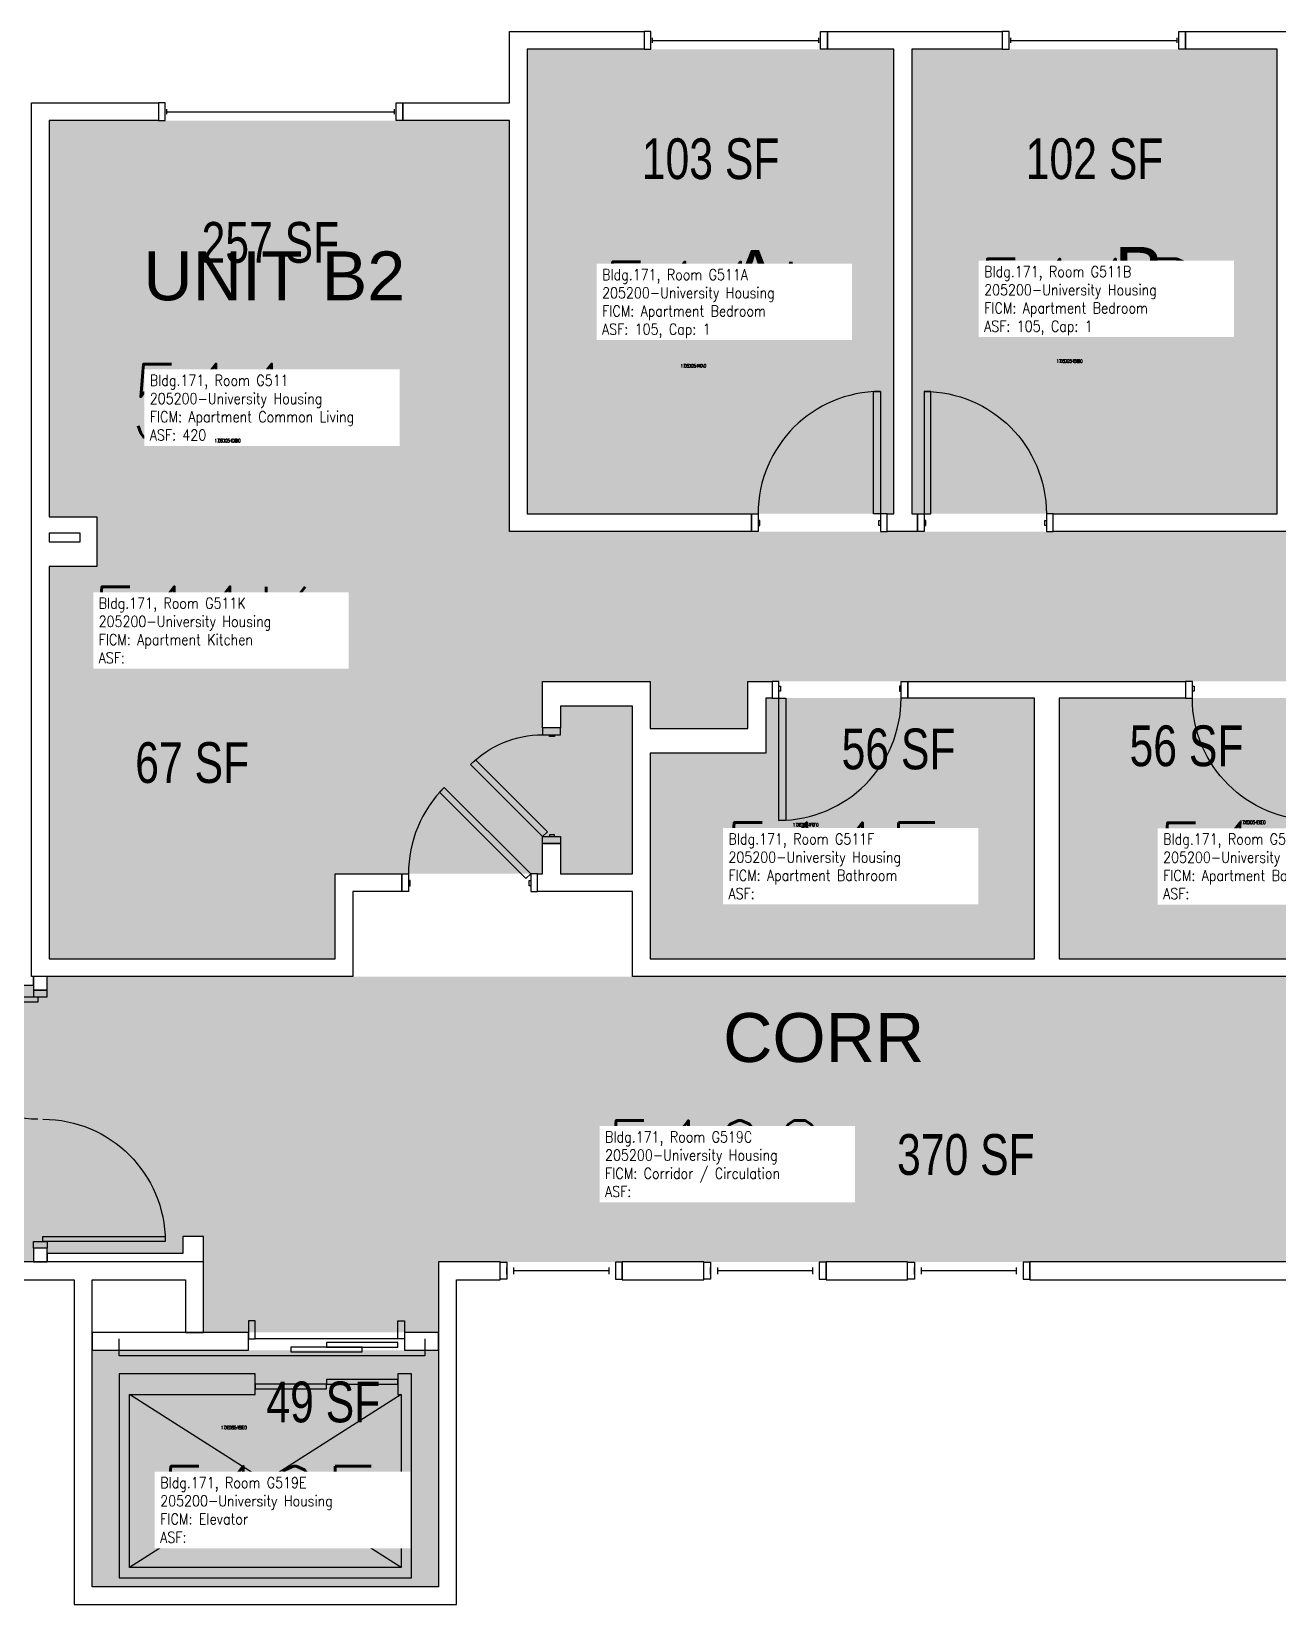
# Model space of a CAD drawing. Header units: inches. Extents: x 1062 to 4030, y -1482 to 1605.
# Drawn here: x 1777.6 to 2144.9, y 1142.3 to 1605.4 of the extents above; entities that cross this region are included whole.
import ezdxf
from ezdxf.enums import TextEntityAlignment as Align

# ---------------------------------------------------------------- set-up
doc = ezdxf.new("R2010")
doc.units = ezdxf.units.IN
doc.header["$LTSCALE"] = 192
doc.header["$MEASUREMENT"] = 0
for name, color, linetype in [('A-AREA-IDEN', 1, 'Continuous'), ('A-DOOR', 2, 'Continuous'), ('A-GLAZ', 1, 'Continuous'), ('A-IDEN-RNUM', 7, 'Continuous'), ('A-IDEN-SNUM', 4, 'Continuous'), ('A-IDEN-VNUM', 4, 'Continuous'), ('A-ROOM', 1, 'Continuous'), ('A-WALL', 5, 'Continuous'), ('AREA-TEXT', 3, 'Continuous'), ('Rooms-Category-Color', 7, 'Continuous'), ('Rooms-College-Color', 7, 'Continuous'), ('Rooms-Department-Color', 7, 'Continuous'), ('Rooms-Division-Color', 7, 'Continuous'), ('Rooms-Information', 7, 'Continuous')]:
    doc.layers.add(name, color=color, linetype=linetype)
doc.styles.add('AREA', font='arial.ttf', dxfattribs={"width": 0.75, "height": 12})
doc.styles.add('Dimstyle', font='arial.ttf')
doc.styles.add('ROOMSNUMBER', font='txt.shx', dxfattribs={"height": 0.03})
doc.styles.add('ROOMVNUMBER', font='simplex.shx', dxfattribs={"width": 0.85})
doc.styles.get("Standard").update_dxf_attribs({"font": 'arial.ttf'})

msp = doc.modelspace()

# ---------------------------------------------------------------- hatches: boundary and pattern name
h = msp.add_hatch()
h.set_pattern_fill('ANSI31', color=256, style=0)
h.set_pattern_definition([(135, (2381.84473, 1978.21835), (0.088388348, 0.088388348), [])])
h.paths.add_polyline_path([(2050.37, 1394.27), (1991.64, 1394.27), (1991.64, 1385.06), (2050.37, 1385.06)], flags=9)
at = {"layer": 'Rooms-Category-Color', "true_color": 0x728ef3}
for points in [[(2031.61, 1600.13), (1923.61, 1600.13), (1923.61, 1463.38), (2031.61, 1463.38), (2031.6, 1599.68)], [(2144.49, 1600.13), (2036.86, 1600.13), (2036.85, 1463.39), (2144.49, 1463.38), (2144.48, 1599.68)], [(1782.87, 1579.13), (1918.37, 1579.13), (1918.37, 1458.13), (2193.37, 1458.13), (2193.37, 1400.13), (2164.62, 1400.13), (2164.62, 1414), (1988.59, 1414), (1988.59, 1400.13), (1959.84, 1400.13), (1959.84, 1414), (1928.14, 1414), (1928.14, 1400.38), (1933.39, 1400.38), (1933.39, 1406.75), (1954.59, 1406.75), (1954.59, 1357.38), (1933.39, 1357.38), (1933.39, 1366.38), (1928.14, 1366.38), (1928.14, 1357.38), (1867.01, 1357.38), (1867.01, 1447.88), (1796.87, 1447.88), (1796.87, 1462.5), (1782.87, 1462.5)], [(1782.87, 1447.88), (1782.87, 1332.38), (1867.01, 1332.38), (1867.01, 1447.88)], [(2072.96, 1332.38), (1959.83, 1332.38), (1959.83, 1392.88), (1993.83, 1392.88), (1993.83, 1409.12), (2072.97, 1409.12)], [(2159.35, 1409.12), (2080.22, 1409.12), (2080.22, 1332.38), (2193.35, 1332.38), (2193.36, 1392.88), (2159.36, 1392.88)]]:
    msp.add_hatch(color=171, dxfattribs=at).paths.add_polyline_path(points)
at = {"layer": 'Rooms-Category-Color', "true_color": 0xadadad}
for points in [[(2373.33, 1275.37), (2369.79, 1278.9), (2351.87, 1296.82), (2321.57, 1327.13), (2031.61, 1327.13), (1782.24, 1327.13), (1782.24, 1323.13), (1778.24, 1323.13), (1778.24, 1324.63), (1738.24, 1324.63), (1738.24, 1319.62), (1732.24, 1319.62), (1732.24, 1243.02), (1763.74, 1242.96), (1778.24, 1243.12), (1778.24, 1247.13), (1782.24, 1247.13), (1782.24, 1245.63), (1822.24, 1245.63), (1822.24, 1250.63), (1828.24, 1250.63), (1828.24, 1222.38), (1897.49, 1222.38), (1897.49, 1243.12), (2320.71, 1243.12), (2327.36, 1236.48), (2330.9, 1232.94)], [(1795.49, 1147.5), (1897.49, 1147.5), (1897.49, 1217.13), (1795.49, 1217.13)]]:
    msp.add_hatch(color=253, dxfattribs=at).paths.add_polyline_path(points)
at = {"layer": 'Rooms-College-Color', "true_color": 0xadadad}
for points in [[(2031.61, 1600.13), (1923.61, 1600.13), (1923.61, 1463.38), (2031.61, 1463.38), (2031.6, 1599.68)], [(2144.49, 1600.13), (2036.86, 1600.13), (2036.85, 1463.39), (2144.49, 1463.38), (2144.48, 1599.68)], [(1782.87, 1579.13), (1918.37, 1579.13), (1918.37, 1458.13), (2193.37, 1458.13), (2193.37, 1400.13), (2164.62, 1400.13), (2164.62, 1414), (1988.59, 1414), (1988.59, 1400.13), (1959.84, 1400.13), (1959.84, 1414), (1928.14, 1414), (1928.14, 1400.38), (1933.39, 1400.38), (1933.39, 1406.75), (1954.59, 1406.75), (1954.59, 1357.38), (1933.39, 1357.38), (1933.39, 1366.38), (1928.14, 1366.38), (1928.14, 1357.38), (1867.01, 1357.38), (1867.01, 1447.88), (1796.87, 1447.88), (1796.87, 1462.5), (1782.87, 1462.5)], [(1782.87, 1447.88), (1782.87, 1332.38), (1867.01, 1332.38), (1867.01, 1447.88)], [(2072.96, 1332.38), (1959.83, 1332.38), (1959.83, 1392.88), (1993.83, 1392.88), (1993.83, 1409.12), (2072.97, 1409.12)], [(2159.35, 1409.12), (2080.22, 1409.12), (2080.22, 1332.38), (2193.35, 1332.38), (2193.36, 1392.88), (2159.36, 1392.88)], [(2373.33, 1275.37), (2369.79, 1278.9), (2351.87, 1296.82), (2321.57, 1327.13), (2031.61, 1327.13), (1782.24, 1327.13), (1782.24, 1323.13), (1778.24, 1323.13), (1778.24, 1324.63), (1738.24, 1324.63), (1738.24, 1319.62), (1732.24, 1319.62), (1732.24, 1243.02), (1763.74, 1242.96), (1778.24, 1243.12), (1778.24, 1247.13), (1782.24, 1247.13), (1782.24, 1245.63), (1822.24, 1245.63), (1822.24, 1250.63), (1828.24, 1250.63), (1828.24, 1222.38), (1897.49, 1222.38), (1897.49, 1243.12), (2320.71, 1243.12), (2327.36, 1236.48), (2330.9, 1232.94)], [(1795.49, 1147.5), (1897.49, 1147.5), (1897.49, 1217.13), (1795.49, 1217.13)]]:
    msp.add_hatch(color=253, dxfattribs=at).paths.add_polyline_path(points)
at = {"layer": 'Rooms-Department-Color', "true_color": 0x604aed}
for points in [[(2031.61, 1600.13), (1923.61, 1600.13), (1923.61, 1463.38), (2031.61, 1463.38), (2031.6, 1599.68)], [(2144.49, 1600.13), (2036.86, 1600.13), (2036.85, 1463.39), (2144.49, 1463.38), (2144.48, 1599.68)], [(1782.87, 1579.13), (1918.37, 1579.13), (1918.37, 1458.13), (2193.37, 1458.13), (2193.37, 1400.13), (2164.62, 1400.13), (2164.62, 1414), (1988.59, 1414), (1988.59, 1400.13), (1959.84, 1400.13), (1959.84, 1414), (1928.14, 1414), (1928.14, 1400.38), (1933.39, 1400.38), (1933.39, 1406.75), (1954.59, 1406.75), (1954.59, 1357.38), (1933.39, 1357.38), (1933.39, 1366.38), (1928.14, 1366.38), (1928.14, 1357.38), (1867.01, 1357.38), (1867.01, 1447.88), (1796.87, 1447.88), (1796.87, 1462.5), (1782.87, 1462.5)], [(1782.87, 1447.88), (1782.87, 1332.38), (1867.01, 1332.38), (1867.01, 1447.88)], [(2072.96, 1332.38), (1959.83, 1332.38), (1959.83, 1392.88), (1993.83, 1392.88), (1993.83, 1409.12), (2072.97, 1409.12)], [(2159.35, 1409.12), (2080.22, 1409.12), (2080.22, 1332.38), (2193.35, 1332.38), (2193.36, 1392.88), (2159.36, 1392.88)]]:
    msp.add_hatch(color=173, dxfattribs=at).paths.add_polyline_path(points)
at = {"layer": 'Rooms-Department-Color', "true_color": 0xacacac}
for points in [[(2373.33, 1275.37), (2369.79, 1278.9), (2351.87, 1296.82), (2321.57, 1327.13), (2031.61, 1327.13), (1782.24, 1327.13), (1782.24, 1323.13), (1778.24, 1323.13), (1778.24, 1324.63), (1738.24, 1324.63), (1738.24, 1319.62), (1732.24, 1319.62), (1732.24, 1243.02), (1763.74, 1242.96), (1778.24, 1243.12), (1778.24, 1247.13), (1782.24, 1247.13), (1782.24, 1245.63), (1822.24, 1245.63), (1822.24, 1250.63), (1828.24, 1250.63), (1828.24, 1222.38), (1897.49, 1222.38), (1897.49, 1243.12), (2320.71, 1243.12), (2327.36, 1236.48), (2330.9, 1232.94)], [(1795.49, 1147.5), (1897.49, 1147.5), (1897.49, 1217.13), (1795.49, 1217.13)]]:
    msp.add_hatch(color=253, dxfattribs=at).paths.add_polyline_path(points)
at = {"layer": 'Rooms-Division-Color', "true_color": 0x604aed}
for points in [[(2031.61, 1600.13), (1923.61, 1600.13), (1923.61, 1463.38), (2031.61, 1463.38), (2031.6, 1599.68)], [(2144.49, 1600.13), (2036.86, 1600.13), (2036.85, 1463.39), (2144.49, 1463.38), (2144.48, 1599.68)], [(1782.87, 1579.13), (1918.37, 1579.13), (1918.37, 1458.13), (2193.37, 1458.13), (2193.37, 1400.13), (2164.62, 1400.13), (2164.62, 1414), (1988.59, 1414), (1988.59, 1400.13), (1959.84, 1400.13), (1959.84, 1414), (1928.14, 1414), (1928.14, 1400.38), (1933.39, 1400.38), (1933.39, 1406.75), (1954.59, 1406.75), (1954.59, 1357.38), (1933.39, 1357.38), (1933.39, 1366.38), (1928.14, 1366.38), (1928.14, 1357.38), (1867.01, 1357.38), (1867.01, 1447.88), (1796.87, 1447.88), (1796.87, 1462.5), (1782.87, 1462.5)], [(1782.87, 1447.88), (1782.87, 1332.38), (1867.01, 1332.38), (1867.01, 1447.88)], [(2072.96, 1332.38), (1959.83, 1332.38), (1959.83, 1392.88), (1993.83, 1392.88), (1993.83, 1409.12), (2072.97, 1409.12)], [(2159.35, 1409.12), (2080.22, 1409.12), (2080.22, 1332.38), (2193.35, 1332.38), (2193.36, 1392.88), (2159.36, 1392.88)]]:
    msp.add_hatch(color=173, dxfattribs=at).paths.add_polyline_path(points)
at = {"layer": 'Rooms-Division-Color', "true_color": 0xadadad}
for points in [[(2373.33, 1275.37), (2369.79, 1278.9), (2351.87, 1296.82), (2321.57, 1327.13), (2031.61, 1327.13), (1782.24, 1327.13), (1782.24, 1323.13), (1778.24, 1323.13), (1778.24, 1324.63), (1738.24, 1324.63), (1738.24, 1319.62), (1732.24, 1319.62), (1732.24, 1243.02), (1763.74, 1242.96), (1778.24, 1243.12), (1778.24, 1247.13), (1782.24, 1247.13), (1782.24, 1245.63), (1822.24, 1245.63), (1822.24, 1250.63), (1828.24, 1250.63), (1828.24, 1222.38), (1897.49, 1222.38), (1897.49, 1243.12), (2320.71, 1243.12), (2327.36, 1236.48), (2330.9, 1232.94)], [(1795.49, 1147.5), (1897.49, 1147.5), (1897.49, 1217.13), (1795.49, 1217.13)]]:
    msp.add_hatch(color=253, dxfattribs=at).paths.add_polyline_path(points)

# ---------------------------------------------------------------- linework, layer by layer
at = {"layer": 'A-DOOR'}
for p, q in [((1743.49, 1321.12), (1779.49, 1321.12)), ((1782.24, 1323.13), (1778.24, 1323.13)), ((1778.24, 1323.13), (1778.24, 1321.12)), ((1778.24, 1321.12), (1782.24, 1321.12)), ((1779.49, 1321.12), (1779.49, 1319.62)), ((1782.24, 1321.12), (1782.24, 1323.13)), ((1779.49, 1319.62), (1743.49, 1319.62)), ((1780.99, 1249.13), (1780.99, 1250.63)), ((1780.99, 1250.63), (1816.99, 1250.63)), ((1816.99, 1250.63), (1816.99, 1249.13)), ((1778.24, 1247.13), (1778.24, 1249.13)), ((1778.24, 1249.13), (1782.24, 1249.13)), ((1782.24, 1247.13), (1778.24, 1247.13)), ((1816.99, 1249.13), (1780.99, 1249.13)), ((1782.24, 1249.13), (1782.24, 1247.13)), ((1843.49, 1225.75), (1841.49, 1225.75)), ((1841.49, 1225.75), (1841.49, 1220.5)), ((1843.49, 1220.5), (1843.49, 1225.75)), ((1885.49, 1225.75), (1887.49, 1225.75)), ((1885.49, 1220.5), (1885.49, 1225.75)), ((1887.49, 1225.75), (1887.49, 1220.5)), ((1803.49, 1215.5), (1803.49, 1220.5)), ((1841.49, 1220.5), (1843.49, 1220.5)), ((1885.49, 1220.5), (1843.49, 1220.5)), ((1887.49, 1220.5), (1885.49, 1220.5)), ((1893.49, 1220.5), (1893.49, 1215.5)), ((1893.49, 1215.5), (1803.49, 1215.5)), ((1864.49, 1207.13), (1843.49, 1207.13)), ((1843.49, 1207.13), (1843.49, 1205.75)), ((1843.49, 1205.75), (1864.49, 1205.75)), ((1885.49, 1208.5), (1864.49, 1208.5)), ((1864.49, 1208.5), (1864.49, 1207.13)), ((1864.49, 1205.75), (1864.49, 1207.13)), ((1864.49, 1207.13), (1885.49, 1207.13)), ((1885.49, 1207.13), (1885.49, 1208.5))]:
    msp.add_line(p, q, dxfattribs=at)
for points in [[(2027.61, 1463.38), (2025.61, 1463.38), (2025.61, 1499.38), (2027.61, 1499.38)], [(2040.49, 1463.38), (2042.49, 1463.38), (2042.49, 1499.38), (2040.49, 1499.38)], [(1991.61, 1458.13), (1989.61, 1458.13), (1989.61, 1463.38), (1991.61, 1463.38)], [(1991.61, 1459.88), (1992.11, 1459.88), (1992.11, 1461.38), (1991.61, 1461.38)], [(2027.61, 1459.88), (2027.11, 1459.88), (2027.11, 1461.38), (2027.61, 1461.38)], [(2027.61, 1458.13), (2029.61, 1458.13), (2029.61, 1463.38), (2027.61, 1463.38)], [(2040.49, 1458.13), (2038.49, 1458.13), (2038.49, 1463.38), (2040.49, 1463.38)], [(2040.49, 1459.88), (2040.99, 1459.88), (2040.99, 1461.38), (2040.49, 1461.38)], [(2076.49, 1459.88), (2075.99, 1459.88), (2075.99, 1461.38), (2076.49, 1461.38)], [(2076.49, 1458.13), (2078.49, 1458.13), (2078.49, 1463.38), (2076.49, 1463.38)], [(1997.72, 1414), (1995.72, 1414), (1995.72, 1409.12), (1997.72, 1409.12)], [(1997.72, 1412.62), (1998.22, 1412.62), (1998.22, 1411.12), (1997.72, 1411.12)], [(2033.72, 1412.62), (2033.22, 1412.62), (2033.22, 1411.12), (2033.72, 1411.12)], [(2033.72, 1414), (2035.72, 1414), (2035.72, 1409.12), (2033.72, 1409.12)], [(2119.47, 1414), (2117.47, 1414), (2117.47, 1409.12), (2119.47, 1409.12)], [(2119.47, 1412.62), (2119.97, 1412.62), (2119.97, 1411.12), (2119.47, 1411.12)], [(1997.72, 1409.12), (1999.72, 1409.12), (1999.72, 1373.12), (1997.72, 1373.12)], [(1933.38, 1398.33), (1933.38, 1400.33), (1928.13, 1400.33), (1928.13, 1398.33)], [(1931.63, 1398.33), (1931.63, 1397.83), (1930.13, 1397.83), (1930.13, 1398.33)], [(1928.13, 1368.33), (1929.55, 1369.74), (1908.33, 1390.95), (1906.92, 1389.54)], [(1924.64, 1357.38), (1923.23, 1355.96), (1897.77, 1381.42), (1899.19, 1382.83)], [(1933.38, 1368.33), (1933.38, 1366.33), (1928.13, 1366.33), (1928.13, 1368.33)], [(1931.63, 1368.33), (1931.63, 1368.83), (1930.13, 1368.83), (1930.13, 1368.33)], [(1888.64, 1352.13), (1886.64, 1352.13), (1886.64, 1357.38), (1888.64, 1357.38)], [(1924.64, 1352.13), (1926.64, 1352.13), (1926.64, 1357.38), (1924.64, 1357.38)], [(1888.64, 1353.88), (1889.14, 1353.88), (1889.14, 1355.38), (1888.64, 1355.38)], [(1924.64, 1353.88), (1924.14, 1353.88), (1924.14, 1355.38), (1924.64, 1355.38)], [(1885.49, 1218), (1885.49, 1219.38), (1864.49, 1219.38), (1864.49, 1218)], [(1874.99, 1216.63), (1874.99, 1218), (1853.99, 1218), (1853.99, 1216.63)]]:
    msp.add_lwpolyline(points, close=True, dxfattribs=at)
for centre, start, end in [((2027.61, 1463.38), 90, 180), ((1997.72, 1409.12), 270, 0), ((1924.64, 1357.38), 135, 180)]:
    msp.add_arc(centre, 36, start, end, dxfattribs=at)
at = {"layer": 'A-DOOR', "extrusion": (0, 0, -1)}
for centre, radius, start, end in [((-2040.49, 1463.38), 36, 90, 180), ((-2155.47, 1409.12), 36, 270, 0), ((-1928.13, 1368.33), 30, 45, 90), ((-1779.49, 1321.12), 36, 270, 360), ((-1780.99, 1249.13), 36, 90, 180)]:
    msp.add_arc(centre, radius, start, end, dxfattribs=at)
at = {"layer": 'A-GLAZ'}
for p, q in [((1960.52, 1602), (1960.52, 1603.5)), ((1960.52, 1602.75), (2009.52, 1602.75)), ((2009.52, 1602), (2009.52, 1603.5)), ((2065.99, 1602), (2065.99, 1603.5)), ((2065.99, 1602.75), (2114.99, 1602.75)), ((2114.99, 1602), (2114.99, 1603.5)), ((1817.48, 1581), (1817.48, 1582.5)), ((1817.48, 1581.75), (1884.48, 1581.75)), ((1884.48, 1581), (1884.48, 1582.5)), ((1915.61, 1238), (1915.61, 1243)), ((1915.61, 1243), (1917.61, 1243)), ((1917.61, 1243), (1917.61, 1238)), ((1917.61, 1239.5), (1917.61, 1241.5)), ((1919.61, 1241.5), (1919.61, 1239.5)), ((1947.61, 1241.5), (1947.61, 1239.5)), ((1951.61, 1243), (1949.61, 1243)), ((1949.61, 1243), (1949.61, 1238)), ((1949.61, 1241.5), (1949.61, 1239.5)), ((1951.61, 1238), (1951.61, 1243)), ((1975.61, 1238), (1975.61, 1243)), ((1975.61, 1243), (1977.61, 1243)), ((1977.61, 1243), (1977.61, 1238)), ((1977.61, 1239.5), (1977.61, 1241.5)), ((1979.61, 1241.5), (1979.61, 1239.5)), ((2007.61, 1241.5), (2007.61, 1239.5)), ((2011.61, 1243), (2009.61, 1243)), ((2009.61, 1243), (2009.61, 1238)), ((2009.61, 1241.5), (2009.61, 1239.5)), ((2011.61, 1238), (2011.61, 1243)), ((2035.61, 1238), (2035.61, 1243)), ((2035.61, 1243), (2037.61, 1243)), ((2037.61, 1243), (2037.61, 1238)), ((2037.61, 1239.5), (2037.61, 1241.5)), ((2039.61, 1241.5), (2039.61, 1239.5)), ((2067.61, 1241.5), (2067.61, 1239.5)), ((2071.61, 1243), (2069.61, 1243)), ((2069.61, 1243), (2069.61, 1238)), ((2069.61, 1241.5), (2069.61, 1239.5)), ((2071.61, 1238), (2071.61, 1243)), ((1917.61, 1238), (1915.61, 1238)), ((1947.61, 1240.5), (1919.61, 1240.5)), ((1949.61, 1238), (1951.61, 1238)), ((1977.61, 1238), (1975.61, 1238)), ((2007.61, 1240.5), (1979.61, 1240.5)), ((2009.61, 1238), (2011.61, 1238)), ((2037.61, 1238), (2035.61, 1238)), ((2067.61, 1240.5), (2039.61, 1240.5)), ((2069.61, 1238), (2071.61, 1238))]:
    msp.add_line(p, q, dxfattribs=at)
for points in [[(1960.02, 1605.38), (1958.02, 1605.38), (1958.02, 1600.13), (1960.02, 1600.13)], [(2010.02, 1605.38), (2012.02, 1605.38), (2012.02, 1600.13), (2010.02, 1600.13)], [(2065.49, 1605.38), (2063.49, 1605.38), (2063.49, 1600.13), (2065.49, 1600.13)], [(2115.49, 1605.38), (2117.49, 1605.38), (2117.49, 1600.13), (2115.49, 1600.13)], [(1816.98, 1584.38), (1814.98, 1584.38), (1814.98, 1579.13), (1816.98, 1579.13)], [(1884.98, 1584.38), (1886.98, 1584.38), (1886.98, 1579.13), (1884.98, 1579.13)]]:
    msp.add_lwpolyline(points, close=True, dxfattribs=at)
at = {"layer": 'A-WALL'}
for p, q in [((1918.36, 1605.38), (1958.02, 1605.38)), ((1918.36, 1584.38), (1918.36, 1605.38)), ((1958.02, 1605.38), (1958.02, 1600.13)), ((2012.02, 1605.38), (2063.49, 1605.38)), ((2012.02, 1600.13), (2012.02, 1605.38)), ((2063.49, 1605.38), (2063.49, 1600.13)), ((2117.49, 1600.13), (2117.49, 1605.38)), ((2117.49, 1605.38), (2169.01, 1605.38)), ((1958.02, 1600.13), (1923.61, 1600.13)), ((1923.61, 1600.13), (1923.61, 1463.38)), ((2031.61, 1600.13), (2012.02, 1600.13)), ((2031.61, 1463.38), (2031.61, 1600.13)), ((2063.49, 1600.13), (2036.86, 1600.13)), ((2036.86, 1600.13), (2036.86, 1463.38)), ((2144.49, 1600.13), (2117.49, 1600.13)), ((2144.49, 1463.38), (2144.49, 1600.13)), ((1777.61, 1584.38), (1814.98, 1584.38)), ((1777.61, 1327.13), (1777.61, 1584.38)), ((1814.98, 1584.38), (1814.98, 1579.13)), ((1886.98, 1584.38), (1918.36, 1584.38)), ((1886.98, 1579.13), (1886.98, 1584.38)), ((1814.98, 1579.13), (1782.86, 1579.13)), ((1782.86, 1579.13), (1782.86, 1462.5)), ((1918.36, 1579.13), (1886.98, 1579.13)), ((1918.36, 1458.13), (1918.36, 1579.13)), ((1782.86, 1462.5), (1796.86, 1462.5)), ((1796.86, 1462.5), (1796.86, 1447.88)), ((1923.61, 1463.38), (1989.61, 1463.38)), ((1989.61, 1463.38), (1989.61, 1458.13)), ((2029.61, 1463.38), (2031.61, 1463.38)), ((2029.61, 1458.13), (2029.61, 1463.38)), ((2036.86, 1463.38), (2038.49, 1463.38)), ((2038.49, 1463.38), (2038.49, 1458.13)), ((2078.49, 1463.38), (2144.49, 1463.38)), ((2078.49, 1458.13), (2078.49, 1463.38)), ((1782.86, 1457.63), (1782.86, 1455.13)), ((1791.99, 1457.63), (1782.86, 1457.63)), ((1782.86, 1455.13), (1791.99, 1455.13)), ((1791.99, 1455.13), (1791.99, 1457.63)), ((1989.61, 1458.13), (1918.36, 1458.13)), ((2038.49, 1458.13), (2029.61, 1458.13)), ((2151.36, 1458.13), (2078.49, 1458.13)), ((1782.86, 1447.88), (1782.86, 1332.38)), ((1796.86, 1447.88), (1782.86, 1447.88)), ((1928.13, 1414), (1959.83, 1414)), ((1928.13, 1400.33), (1928.13, 1414)), ((1959.83, 1414), (1959.83, 1400.13)), ((1988.58, 1414), (1995.72, 1414)), ((1988.58, 1400.13), (1988.58, 1414)), ((1995.72, 1414), (1995.72, 1409.12)), ((2035.72, 1414), (2117.47, 1414)), ((2035.72, 1409.12), (2035.72, 1414)), ((2117.47, 1414), (2117.47, 1409.12)), ((1995.72, 1409.12), (1993.83, 1409.12)), ((1993.83, 1409.12), (1993.83, 1392.88)), ((2072.97, 1409.12), (2035.72, 1409.12)), ((2072.97, 1332.38), (2072.97, 1409.12)), ((2117.47, 1409.12), (2080.22, 1409.12)), ((2080.22, 1409.12), (2080.22, 1332.38)), ((1954.58, 1406.75), (1933.38, 1406.75)), ((1933.38, 1406.75), (1933.38, 1400.33)), ((1954.58, 1357.38), (1954.58, 1406.75)), ((1933.38, 1400.33), (1928.13, 1400.33)), ((1959.83, 1400.13), (1988.58, 1400.13)), ((1993.83, 1392.88), (1959.83, 1392.88)), ((1959.83, 1392.88), (1959.83, 1332.38)), ((1928.13, 1357.38), (1928.13, 1366.33)), ((1928.13, 1366.33), (1933.38, 1366.33)), ((1933.38, 1366.33), (1933.38, 1357.38)), ((1867.01, 1357.38), (1886.64, 1357.38)), ((1867.01, 1332.38), (1867.01, 1357.38)), ((1886.64, 1357.38), (1886.64, 1352.13)), ((1926.64, 1357.38), (1928.13, 1357.38)), ((1926.64, 1352.13), (1926.64, 1357.38)), ((1933.38, 1357.38), (1954.58, 1357.38)), ((1886.64, 1352.13), (1872.26, 1352.13)), ((1872.26, 1352.13), (1872.26, 1327.13)), ((1954.58, 1352.13), (1926.64, 1352.13)), ((1954.58, 1327.13), (1954.58, 1352.13)), ((1782.86, 1332.38), (1867.01, 1332.38)), ((1959.83, 1332.38), (2072.97, 1332.38)), ((2080.22, 1332.38), (2193.36, 1332.38)), ((1738.24, 1324.63), (1778.24, 1324.63)), ((1872.26, 1327.13), (1777.61, 1327.13)), ((1782.24, 1327.13), (1778.24, 1327.13)), ((1778.24, 1327.13), (1778.24, 1323.13)), ((1778.24, 1324.63), (1778.24, 1327.13)), ((1782.24, 1323.13), (1782.24, 1327.13)), ((2193.99, 1327.13), (1954.58, 1327.13)), ((1778.24, 1323.13), (1782.24, 1323.13)), ((1828.24, 1250.63), (1822.24, 1250.63)), ((1822.24, 1250.63), (1822.24, 1245.63)), ((1828.24, 1243.12), (1828.24, 1250.63)), ((1782.24, 1247.13), (1778.24, 1247.13)), ((1778.24, 1247.13), (1778.24, 1243.12)), ((1782.24, 1243.12), (1782.24, 1247.13)), ((1828.24, 1243.12), (1763.74, 1243.12)), ((1778.24, 1243.12), (1782.24, 1243.12)), ((1822.24, 1245.63), (1782.24, 1245.63)), ((1782.24, 1245.63), (1782.24, 1243.12)), ((1828.24, 1222.38), (1828.24, 1243.12)), ((1915.61, 1243.12), (1897.49, 1243.12)), ((1897.49, 1243.12), (1897.49, 1147.5)), ((1915.61, 1237.87), (1915.61, 1243.12)), ((1975.61, 1243.12), (1951.61, 1243.12)), ((1951.61, 1243.12), (1951.61, 1237.87)), ((1975.61, 1237.87), (1975.61, 1243.12)), ((2035.61, 1243.12), (2011.61, 1243.12)), ((2011.61, 1243.12), (2011.61, 1237.87)), ((2035.61, 1237.87), (2035.61, 1243.12)), ((2320.71, 1243.12), (2071.61, 1243.12)), ((2071.61, 1243.12), (2071.61, 1237.87)), ((1763.74, 1237.87), (1790.24, 1237.87)), ((1790.24, 1237.87), (1790.24, 1142.25)), ((1795.49, 1237.87), (1822.99, 1237.87)), ((1795.49, 1147.5), (1795.49, 1237.87)), ((1822.99, 1237.87), (1822.99, 1222.38)), ((1902.74, 1237.87), (1915.61, 1237.87)), ((1902.74, 1142.25), (1902.74, 1237.87)), ((1951.61, 1237.87), (1975.61, 1237.87)), ((2011.61, 1237.87), (2035.61, 1237.87)), ((2071.61, 1237.87), (2284.6, 1237.87)), ((1841.49, 1222.38), (1795.49, 1222.38)), ((1795.49, 1222.38), (1795.49, 1217.13)), ((1822.99, 1222.38), (1828.24, 1222.38)), ((1841.49, 1217.13), (1841.49, 1222.38)), ((1897.49, 1222.38), (1887.49, 1222.38)), ((1887.49, 1222.38), (1887.49, 1217.13)), ((1897.49, 1217.13), (1897.49, 1222.38)), ((1795.49, 1217.13), (1841.49, 1217.13)), ((1887.49, 1217.13), (1897.49, 1217.13)), ((1843.49, 1210.13), (1803.49, 1210.13)), ((1803.49, 1210.13), (1803.49, 1150.14)), ((1843.49, 1204.13), (1843.49, 1210.13)), ((1885.49, 1210.13), (1885.49, 1204.13)), ((1889.49, 1210.13), (1885.49, 1210.13)), ((1889.49, 1150.14), (1889.49, 1210.13)), ((1806.49, 1204.13), (1843.49, 1204.13)), ((1806.49, 1153.14), (1806.49, 1204.13)), ((1886.49, 1204.13), (1806.49, 1153.13)), ((1886.49, 1153.13), (1806.49, 1204.13)), ((1885.49, 1204.13), (1886.49, 1204.13)), ((1886.49, 1204.13), (1886.49, 1153.14)), ((1803.49, 1150.14), (1889.49, 1150.14)), ((1886.49, 1153.14), (1806.49, 1153.14)), ((1897.49, 1147.5), (1795.49, 1147.5)), ((1790.24, 1142.25), (1902.74, 1142.25))]:
    msp.add_line(p, q, dxfattribs=at)

# ---------------------------------------------------------------- texts
at = {"layer": 'A-AREA-IDEN'}
for s, p in [('UNIT B2', (1849.13, 1526.22)), ('CORR', (2010.91, 1301.98))]:
    msp.add_text(s, height=14.4, dxfattribs=at).set_placement(p, align=Align.CENTER)
at = {"layer": 'A-IDEN-RNUM', "style": 'ROOMSNUMBER', "width": 0.85}
for s, p in [('0511-A0', (1972.52, 1506.9)), ('0511-B0', (2083.29, 1508.34)), ('0511-00', (1835.34, 1484.91)), ('0511-K0', (1832.94, 1429.26)), ('0511-F0', (2005.61, 1371.82)), ('0511-E0', (2137.23, 1372.54)), ('0519-E0', (1837.21, 1194.35))]:
    msp.add_text(s, height=1, dxfattribs=at).set_placement(p, align=Align.MIDDLE_CENTER)
at = {"layer": 'A-IDEN-SNUM', "style": 'ROOMSNUMBER', "width": 0.85}
for s, p in [('1710G511A0', (1972.52, 1506.9)), ('1710G511B0', (2083.29, 1508.34)), ('1710G51100', (1835.34, 1484.91)), ('1710G511K0', (1832.94, 1429.26)), ('1710G511F0', (2005.61, 1371.82)), ('1710G511E0', (2137.23, 1372.54)), ('1710G519E0', (1837.21, 1194.35))]:
    msp.add_text(s, height=1, dxfattribs=at).set_placement(p, align=Align.MIDDLE_CENTER)
at = {"layer": 'A-IDEN-VNUM', "style": 'ROOMVNUMBER', "width": 0.85}
for s, p in [('511B', (2088.21, 1527.17)), ('511A', (1976.62, 1526.29)), ('511', (1831.13, 1496.22)), ('511K', (1827.45, 1430.62)), ('511F', (2012.46, 1361.21)), ('511E', (2140.46, 1361.17)), ('519C', (1978.86, 1273.49)), ('519E', (1846.95, 1171.7))]:
    msp.add_text(s, height=22.5, dxfattribs=at).set_placement(p, align=Align.MIDDLE_CENTER)
at = {"layer": 'A-ROOM', "char_height": 16, "width": 1, "attachment_point": 1, "style": 'Dimstyle'}
for s, insert in [('{\\C1;A}', (1983.18, 1541.08)), ('{\\C1;B}', (2096.41, 1541.95))]:
    msp.add_mtext(s, dxfattribs=dict(at, insert=insert))
at = {"layer": 'AREA-TEXT', "style": 'AREA', "width": 0.75}
for s, p in [('103 SF', (1977.61, 1567.91)), ('102 SF', (2090.67, 1567.91)), ('257 SF', (1847.97, 1543.28)), ('56 SF', (2032.96, 1394.15)), ('56 SF', (2117.75, 1395.07)), ('67 SF', (1824.94, 1390.13)), ('370 SF', (2052.78, 1274.75)), ('49 SF', (1863.56, 1201.89))]:
    msp.add_text(s, height=12, dxfattribs=at).set_placement(p, align=Align.MIDDLE_CENTER)

# ---------------------------------------------------------------- next in the draw order: texts
at = {"layer": 'Rooms-Information', "char_height": 3.2143, "width": 72, "attachment_point": 7, "style": 'ROOMVNUMBER', "bg_fill": 3, "box_fill_scale": 1.5, "bg_fill_color": 256, "bg_fill_true_color": 13158600, "bg_fill_transparency": 0}
for s, insert in [('Bldg.171, Room G511B^M^J205200-University Housing^M^JFICM: Apartment Bedroom^M^JASF: 105, Cap: 1', (2058.16, 1515.92)), ('Bldg.171, Room G511A^M^J205200-University Housing^M^JFICM: Apartment Bedroom^M^JASF: 105, Cap: 1', (1945.65, 1515.04)), ('Bldg.171, Room G511^M^J205200-University Housing^M^JFICM: Apartment Common Living^M^JASF: 420', (1812.46, 1484.97)), ('Bldg.171, Room G511K^M^J205200-University Housing^M^JFICM: Apartment Kitchen^M^JASF: ', (1797.4, 1419.37)), ('Bldg.171, Room G511F^M^J205200-University Housing^M^JFICM: Apartment Bathroom^M^JASF: ', (1982.86, 1349.96)), ('Bldg.171, Room G511E^M^J205200-University Housing^M^JFICM: Apartment Bathroom^M^JASF: ', (2110.87, 1349.92)), ('Bldg.171, Room G519C^M^J205200-University Housing^M^JFICM: Corridor / Circulation^M^JASF: ', (1946.53, 1262.24)), ('Bldg.171, Room G519E^M^J205200-University Housing^M^JFICM: Elevator^M^JASF: ', (1815.53, 1160.45))]:
    msp.add_mtext(s, dxfattribs=dict(at, insert=insert))

doc.saveas('drawing.dxf')
